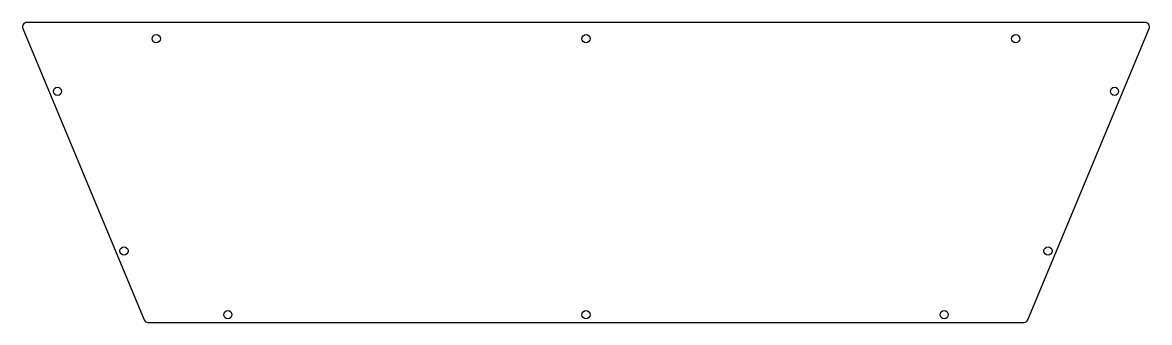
# Model space of a CAD drawing. Header units: millimetres. Extents: x -236 to 236, y -63 to 63.
import ezdxf

# ---------------------------------------------------------------- set-up
doc = ezdxf.new("R2010")
doc.units = ezdxf.units.MM
doc.layers.add('CUTOUTS', color=1, linetype='CONTINUOUS')
doc.layers.add('PERIMETER', color=5, linetype='CONTINUOUS')

msp = doc.modelspace()

# ---------------------------------------------------------------- linework, layer by layer
at = {"layer": 'CUTOUTS'}
for centre, radius in [((-180, 56.12), 1.72), ((0, 56.12), 1.73), ((180, 56.12), 1.72), ((-221.34, 34.03), 1.72), ((221.34, 34.03), 1.72), ((-193.53, -32.88), 1.72), ((193.53, -32.88), 1.72), ((-150, -59.62), 1.72), ((0, -59.62), 1.73), ((150, -59.62), 1.72)]:
    msp.add_circle(centre, radius, dxfattribs=at)
at = {"layer": 'PERIMETER'}
for p, q in [((234.22, 62.9), (-234.22, 62.9)), ((-235.86, 60.44), (-185.05, -61.8)), ((185.05, -61.8), (235.86, 60.44)), ((-183.41, -62.9), (183.41, -62.9))]:
    msp.add_line(p, q, dxfattribs=at)
for centre, radius, start, end in [((-234.22, 61.12), 1.77, 90, 202.5696), ((234.22, 61.12), 1.78, -22.5696, 90), ((-183.41, -61.12), 1.78, 202.5696, 270), ((183.41, -61.12), 1.77, 270, 337.4304)]:
    msp.add_arc(centre, radius, start, end, dxfattribs=at)

doc.saveas('drawing.dxf')
